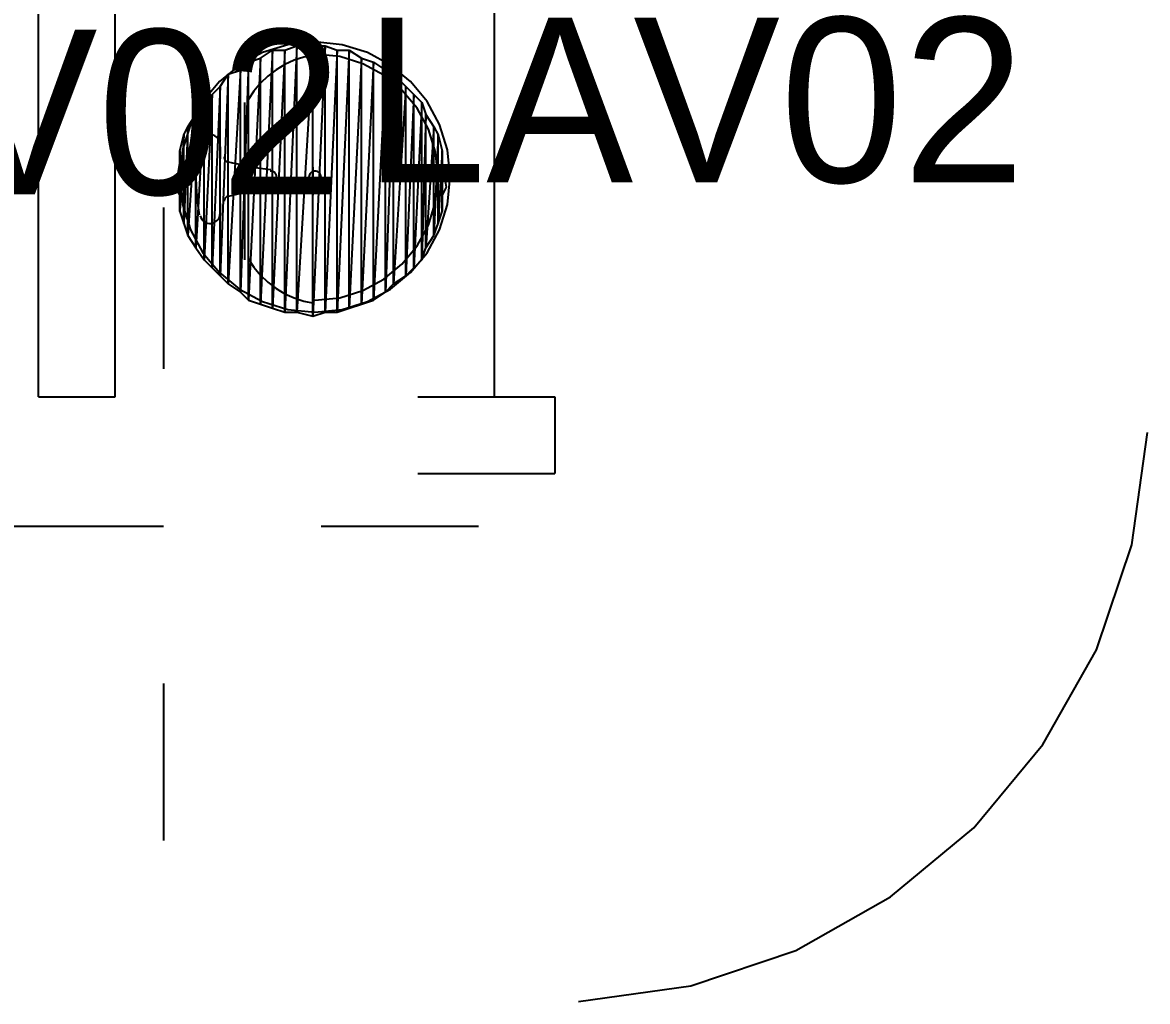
# Model space of a CAD drawing. Header units: metres. Extents: x 0 to 61, y 0 to 90.7.
# Drawn here: x 45.321 to 46.687, y 72.843 to 74.032 of the extents above; entities that cross this region are included whole.
import ezdxf

# ---------------------------------------------------------------- set-up
doc = ezdxf.new("R2010")
doc.units = ezdxf.units.M
for name, color, linetype in [('MURO_REAL', 7, 'Continuous'), ('PUERTA_REAL', 7, 'Continuous'), ('ROTULO_REAL', 7, 'Continuous')]:
    doc.layers.add(name, color=color, linetype=linetype)

msp = doc.modelspace()

# ---------------------------------------------------------------- linework, layer by layer
at = {"layer": 'MURO_REAL'}
for p, q in [((45.3404, 73.5771), (45.3404, 74.6449)), ((45.3404, 73.5771), (45.3404, 74.6449)), ((45.4335, 73.5771), (45.4335, 74.6449)), ((45.4335, 73.5771), (45.4335, 74.6449)), ((45.8939, 73.5771), (45.8939, 74.6449)), ((45.8939, 73.5771), (45.8939, 74.6449)), ((45.6539, 74.0033), (45.6392, 73.68)), ((45.6539, 74.0033), (45.6392, 73.68)), ((45.6392, 73.9984), (45.6539, 74.0033)), ((45.6539, 74.0033), (45.6392, 73.68)), ((45.6539, 74.0033), (45.6392, 73.68)), ((45.6392, 73.9984), (45.6539, 74.0033)), ((45.6735, 74.0033), (45.6539, 73.68)), ((45.6735, 74.0033), (45.6539, 73.68)), ((45.6539, 73.68), (45.6539, 74.0033)), ((45.6539, 74.0033), (45.6735, 74.0033)), ((45.6539, 73.68), (45.6539, 74.0033)), ((45.6735, 74.0033), (45.6539, 73.68)), ((45.6735, 74.0033), (45.6539, 73.68)), ((45.6539, 73.68), (45.6539, 74.0033)), ((45.6539, 74.0033), (45.6735, 74.0033)), ((45.6539, 73.68), (45.6539, 74.0033)), ((45.6882, 74.0033), (45.6735, 73.6751)), ((45.6882, 74.0033), (45.6735, 73.6751)), ((45.6735, 73.6751), (45.6735, 74.0033)), ((45.6735, 74.0033), (45.6882, 74.0033)), ((45.6735, 73.6751), (45.6735, 74.0033)), ((45.6882, 74.0033), (45.6735, 73.6751)), ((45.6882, 74.0033), (45.6735, 73.6751)), ((45.6735, 73.6751), (45.6735, 74.0033)), ((45.6735, 74.0033), (45.6882, 74.0033)), ((45.6735, 73.6751), (45.6735, 74.0033)), ((45.6882, 73.68), (45.6882, 74.0033)), ((45.6882, 74.0033), (45.7029, 73.9984)), ((45.6882, 73.68), (45.6882, 74.0033)), ((45.6882, 73.68), (45.6882, 74.0033)), ((45.6882, 74.0033), (45.7029, 73.9984)), ((45.6882, 73.68), (45.6882, 74.0033)), ((45.6245, 73.9984), (45.6098, 73.6898)), ((45.6245, 73.9984), (45.6098, 73.6898)), ((45.6098, 73.9886), (45.6245, 73.9984)), ((45.6245, 73.9984), (45.6098, 73.6898)), ((45.6245, 73.9984), (45.6098, 73.6898)), ((45.6098, 73.9886), (45.6245, 73.9984)), ((45.6392, 73.9984), (45.6245, 73.6849)), ((45.6392, 73.9984), (45.6245, 73.6849)), ((45.6245, 73.6849), (45.6245, 73.9984)), ((45.6245, 73.9984), (45.6392, 73.9984)), ((45.6245, 73.6849), (45.6245, 73.9984)), ((45.6392, 73.9984), (45.6245, 73.6849)), ((45.6392, 73.9984), (45.6245, 73.6849)), ((45.6245, 73.6849), (45.6245, 73.9984)), ((45.6245, 73.9984), (45.6392, 73.9984)), ((45.6245, 73.6849), (45.6245, 73.9984)), ((45.6392, 73.68), (45.6392, 73.9984)), ((45.6392, 73.68), (45.6392, 73.9984)), ((45.6392, 73.68), (45.6392, 73.9984)), ((45.6392, 73.68), (45.6392, 73.9984)), ((45.7029, 73.9984), (45.6882, 73.68)), ((45.7029, 73.9984), (45.6882, 73.68)), ((45.7029, 73.9984), (45.6882, 73.68)), ((45.7029, 73.9984), (45.6882, 73.68)), ((45.7175, 73.9984), (45.7029, 73.68)), ((45.7175, 73.9984), (45.7029, 73.68)), ((45.7029, 73.68), (45.7029, 73.9984)), ((45.7029, 73.9984), (45.7175, 73.9984)), ((45.7029, 73.68), (45.7029, 73.9984)), ((45.7175, 73.9984), (45.7029, 73.68)), ((45.7175, 73.9984), (45.7029, 73.68)), ((45.7029, 73.68), (45.7029, 73.9984)), ((45.7029, 73.9984), (45.7175, 73.9984)), ((45.7029, 73.68), (45.7029, 73.9984)), ((45.7175, 73.6849), (45.7175, 73.9984)), ((45.7175, 73.9984), (45.7322, 73.9886)), ((45.7175, 73.6849), (45.7175, 73.9984)), ((45.7175, 73.6849), (45.7175, 73.9984)), ((45.7175, 73.9984), (45.7322, 73.9886)), ((45.7175, 73.6849), (45.7175, 73.9984)), ((45.5951, 73.9837), (45.5853, 73.7045)), ((45.5951, 73.9837), (45.5853, 73.7045)), ((45.5853, 73.9739), (45.5951, 73.9837)), ((45.5951, 73.9837), (45.5853, 73.7045)), ((45.5951, 73.9837), (45.5853, 73.7045)), ((45.5853, 73.9739), (45.5951, 73.9837)), ((45.6098, 73.9886), (45.5951, 73.6947)), ((45.6098, 73.9886), (45.5951, 73.6947)), ((45.5951, 73.9837), (45.6098, 73.9886)), ((45.6098, 73.9886), (45.5951, 73.6947)), ((45.6098, 73.9886), (45.5951, 73.6947)), ((45.5951, 73.9837), (45.6098, 73.9886)), ((45.5951, 73.6947), (45.5951, 73.9837)), ((45.5951, 73.6947), (45.5951, 73.9837)), ((45.5951, 73.6947), (45.5951, 73.9837)), ((45.5951, 73.6947), (45.5951, 73.9837)), ((45.6098, 73.6898), (45.6098, 73.9886)), ((45.6098, 73.6898), (45.6098, 73.9886)), ((45.6098, 73.6898), (45.6098, 73.9886)), ((45.6098, 73.6898), (45.6098, 73.9886)), ((45.7322, 73.9886), (45.7175, 73.6849)), ((45.7322, 73.9886), (45.7175, 73.6849)), ((45.7322, 73.9886), (45.7175, 73.6849)), ((45.7322, 73.9886), (45.7175, 73.6849)), ((45.7322, 73.6898), (45.7322, 73.9886)), ((45.7322, 73.9886), (45.7469, 73.9837)), ((45.7322, 73.6898), (45.7322, 73.9886)), ((45.7322, 73.6898), (45.7322, 73.9886)), ((45.7322, 73.9886), (45.7469, 73.9837)), ((45.7322, 73.6898), (45.7322, 73.9886)), ((45.7469, 73.9837), (45.7322, 73.6898)), ((45.7469, 73.9837), (45.7322, 73.6898)), ((45.7469, 73.9837), (45.7322, 73.6898)), ((45.7469, 73.9837), (45.7322, 73.6898)), ((45.7469, 73.6947), (45.7469, 73.9837)), ((45.7469, 73.9837), (45.7616, 73.9739)), ((45.7469, 73.6947), (45.7469, 73.9837)), ((45.7469, 73.6947), (45.7469, 73.9837)), ((45.7469, 73.9837), (45.7616, 73.9739)), ((45.7469, 73.6947), (45.7469, 73.9837)), ((45.5706, 73.969), (45.5608, 73.7241)), ((45.5706, 73.969), (45.5608, 73.7241)), ((45.5608, 73.9543), (45.5706, 73.969)), ((45.5706, 73.969), (45.5608, 73.7241)), ((45.5706, 73.969), (45.5608, 73.7241)), ((45.5608, 73.9543), (45.5706, 73.969)), ((45.5853, 73.9739), (45.5706, 73.7143)), ((45.5853, 73.9739), (45.5706, 73.7143)), ((45.5706, 73.969), (45.5853, 73.9739)), ((45.5853, 73.9739), (45.5706, 73.7143)), ((45.5853, 73.9739), (45.5706, 73.7143)), ((45.5706, 73.969), (45.5853, 73.9739)), ((45.5706, 73.7143), (45.5706, 73.969)), ((45.5706, 73.7143), (45.5706, 73.969)), ((45.5706, 73.7143), (45.5706, 73.969)), ((45.5706, 73.7143), (45.5706, 73.969)), ((45.5853, 73.7045), (45.5853, 73.9739)), ((45.5853, 73.7045), (45.5853, 73.9739)), ((45.5853, 73.7045), (45.5853, 73.9739)), ((45.5853, 73.7045), (45.5853, 73.9739)), ((45.7616, 73.9739), (45.7469, 73.6947)), ((45.7616, 73.9739), (45.7469, 73.6947)), ((45.7616, 73.9739), (45.7469, 73.6947)), ((45.7616, 73.9739), (45.7469, 73.6947)), ((45.7616, 73.7045), (45.7616, 73.9739)), ((45.7616, 73.9739), (45.7714, 73.969)), ((45.7616, 73.7045), (45.7616, 73.9739)), ((45.7616, 73.7045), (45.7616, 73.9739)), ((45.7616, 73.9739), (45.7714, 73.969)), ((45.7616, 73.7045), (45.7616, 73.9739)), ((45.7714, 73.969), (45.7616, 73.7045)), ((45.7714, 73.969), (45.7616, 73.7045)), ((45.7714, 73.969), (45.7616, 73.7045)), ((45.7714, 73.969), (45.7616, 73.7045)), ((45.7714, 73.7143), (45.7714, 73.969)), ((45.7714, 73.969), (45.7861, 73.9543)), ((45.7714, 73.7143), (45.7714, 73.969)), ((45.7714, 73.7143), (45.7714, 73.969)), ((45.7714, 73.969), (45.7861, 73.9543)), ((45.7714, 73.7143), (45.7714, 73.969)), ((45.5608, 73.9543), (45.551, 73.7339)), ((45.5608, 73.9543), (45.551, 73.7339)), ((45.551, 73.9445), (45.5608, 73.9543)), ((45.5608, 73.9543), (45.551, 73.7339)), ((45.5608, 73.9543), (45.551, 73.7339)), ((45.551, 73.9445), (45.5608, 73.9543)), ((45.5608, 73.7241), (45.5608, 73.9543)), ((45.5608, 73.7241), (45.5608, 73.9543)), ((45.5608, 73.7241), (45.5608, 73.9543)), ((45.5608, 73.7241), (45.5608, 73.9543)), ((45.7861, 73.9543), (45.7714, 73.7143)), ((45.7861, 73.9543), (45.7714, 73.7143)), ((45.7861, 73.9543), (45.7714, 73.7143)), ((45.7861, 73.9543), (45.7714, 73.7143)), ((45.7861, 73.7241), (45.7861, 73.9543)), ((45.7861, 73.9543), (45.7959, 73.9445)), ((45.7861, 73.7241), (45.7861, 73.9543)), ((45.7861, 73.7241), (45.7861, 73.9543)), ((45.7861, 73.9543), (45.7959, 73.9445)), ((45.7861, 73.7241), (45.7861, 73.9543)), ((45.5412, 73.9347), (45.5314, 73.7584)), ((45.5412, 73.9347), (45.5314, 73.7584)), ((45.5314, 73.92), (45.5412, 73.9347)), ((45.5412, 73.9347), (45.5314, 73.7584)), ((45.5412, 73.9347), (45.5314, 73.7584)), ((45.5314, 73.92), (45.5412, 73.9347)), ((45.551, 73.9445), (45.5412, 73.7437)), ((45.551, 73.9445), (45.5412, 73.7437)), ((45.5412, 73.9347), (45.551, 73.9445)), ((45.551, 73.9445), (45.5412, 73.7437)), ((45.551, 73.9445), (45.5412, 73.7437)), ((45.5412, 73.9347), (45.551, 73.9445)), ((45.5412, 73.7437), (45.5412, 73.9347)), ((45.5412, 73.7437), (45.5412, 73.9347)), ((45.5412, 73.7437), (45.5412, 73.9347)), ((45.5412, 73.7437), (45.5412, 73.9347)), ((45.551, 73.7339), (45.551, 73.9445)), ((45.551, 73.7339), (45.551, 73.9445)), ((45.551, 73.7339), (45.551, 73.9445)), ((45.551, 73.7339), (45.551, 73.9445)), ((45.5902, 73.9347), (45.5902, 73.8514)), ((45.5902, 73.9347), (45.5902, 73.8514)), ((45.7959, 73.9445), (45.7861, 73.7241)), ((45.7959, 73.9445), (45.7861, 73.7241)), ((45.7959, 73.9445), (45.7861, 73.7241)), ((45.7959, 73.9445), (45.7861, 73.7241)), ((45.7959, 73.7339), (45.7959, 73.9445)), ((45.7959, 73.9445), (45.8057, 73.9347)), ((45.7959, 73.7339), (45.7959, 73.9445)), ((45.7959, 73.7339), (45.7959, 73.9445)), ((45.7959, 73.9445), (45.8057, 73.9347)), ((45.7959, 73.7339), (45.7959, 73.9445)), ((45.8057, 73.9347), (45.7959, 73.7339)), ((45.8057, 73.9347), (45.7959, 73.7339)), ((45.8057, 73.9347), (45.7959, 73.7339)), ((45.8057, 73.9347), (45.7959, 73.7339)), ((45.8057, 73.7437), (45.8057, 73.9347)), ((45.8057, 73.9347), (45.8106, 73.92)), ((45.8057, 73.7437), (45.8057, 73.9347)), ((45.8057, 73.7437), (45.8057, 73.9347)), ((45.8057, 73.9347), (45.8106, 73.92)), ((45.8057, 73.7437), (45.8057, 73.9347)), ((45.5314, 73.92), (45.5216, 73.7731)), ((45.5314, 73.92), (45.5216, 73.7731)), ((45.5216, 73.9053), (45.5314, 73.92)), ((45.5314, 73.92), (45.5216, 73.7731)), ((45.5314, 73.92), (45.5216, 73.7731)), ((45.5216, 73.9053), (45.5314, 73.92)), ((45.5314, 73.7584), (45.5314, 73.92)), ((45.5314, 73.7584), (45.5314, 73.92)), ((45.5314, 73.7584), (45.5314, 73.92)), ((45.5314, 73.7584), (45.5314, 73.92)), ((45.8106, 73.92), (45.8057, 73.7437)), ((45.8106, 73.92), (45.8057, 73.7437)), ((45.8106, 73.92), (45.8057, 73.7437)), ((45.8106, 73.92), (45.8057, 73.7437)), ((45.8106, 73.7584), (45.8106, 73.92)), ((45.8106, 73.92), (45.8204, 73.9053)), ((45.8106, 73.7584), (45.8106, 73.92)), ((45.8106, 73.7584), (45.8106, 73.92)), ((45.8106, 73.92), (45.8204, 73.9053)), ((45.8106, 73.7584), (45.8106, 73.92)), ((45.5167, 73.8955), (45.5118, 73.8024)), ((45.5167, 73.8955), (45.5118, 73.8024)), ((45.5118, 73.8759), (45.5167, 73.8955)), ((45.5167, 73.8955), (45.5118, 73.8024)), ((45.5167, 73.8955), (45.5118, 73.8024)), ((45.5118, 73.8759), (45.5167, 73.8955)), ((45.5216, 73.9053), (45.5167, 73.7878)), ((45.5216, 73.9053), (45.5167, 73.7878)), ((45.5167, 73.8955), (45.5216, 73.9053)), ((45.5216, 73.9053), (45.5167, 73.7878)), ((45.5216, 73.9053), (45.5167, 73.7878)), ((45.5167, 73.8955), (45.5216, 73.9053)), ((45.5167, 73.7878), (45.5167, 73.8955)), ((45.5167, 73.7878), (45.5167, 73.8955)), ((45.5167, 73.7878), (45.5167, 73.8955)), ((45.5167, 73.7878), (45.5167, 73.8955)), ((45.5216, 73.7731), (45.5216, 73.9053)), ((45.5216, 73.7731), (45.5216, 73.9053)), ((45.5216, 73.7731), (45.5216, 73.9053)), ((45.5216, 73.7731), (45.5216, 73.9053)), ((45.8204, 73.9053), (45.8106, 73.7584)), ((45.8204, 73.9053), (45.8106, 73.7584)), ((45.8204, 73.9053), (45.8106, 73.7584)), ((45.8204, 73.9053), (45.8106, 73.7584)), ((45.8204, 73.7731), (45.8204, 73.9053)), ((45.8204, 73.9053), (45.8253, 73.8955)), ((45.8204, 73.7731), (45.8204, 73.9053)), ((45.8204, 73.7731), (45.8204, 73.9053)), ((45.8204, 73.9053), (45.8253, 73.8955)), ((45.8204, 73.7731), (45.8204, 73.9053)), ((45.8253, 73.8955), (45.8204, 73.7731)), ((45.8253, 73.8955), (45.8204, 73.7731)), ((45.8253, 73.8955), (45.8204, 73.7731)), ((45.8253, 73.8955), (45.8204, 73.7731)), ((45.8253, 73.7878), (45.8253, 73.8955)), ((45.8253, 73.8955), (45.8302, 73.8759)), ((45.8253, 73.7878), (45.8253, 73.8955)), ((45.8253, 73.7878), (45.8253, 73.8955)), ((45.8253, 73.8955), (45.8302, 73.8759)), ((45.8253, 73.7878), (45.8253, 73.8955)), ((45.5608, 73.8808), (45.5608, 73.8661)), ((45.5608, 73.8808), (45.5608, 73.8661)), ((45.5118, 73.8024), (45.5118, 73.8759)), ((45.5118, 73.8759), (45.5118, 73.8612)), ((45.5118, 73.822), (45.5118, 73.8759)), ((45.5118, 73.8759), (45.5118, 73.8024)), ((45.5118, 73.822), (45.5118, 73.8759)), ((45.5118, 73.8024), (45.5118, 73.8759)), ((45.5118, 73.8759), (45.5118, 73.8612)), ((45.5118, 73.822), (45.5118, 73.8759)), ((45.5118, 73.8759), (45.5118, 73.8024)), ((45.5118, 73.822), (45.5118, 73.8759)), ((45.8302, 73.8759), (45.8253, 73.7878)), ((45.8302, 73.8759), (45.8253, 73.7878)), ((45.8302, 73.8759), (45.8253, 73.7878)), ((45.8302, 73.8759), (45.8253, 73.7878)), ((45.8302, 73.8024), (45.8302, 73.8759)), ((45.8302, 73.8759), (45.8302, 73.8612)), ((45.8302, 73.8024), (45.8302, 73.8759)), ((45.8302, 73.8024), (45.8302, 73.8759)), ((45.8302, 73.8759), (45.8302, 73.8612)), ((45.8302, 73.8024), (45.8302, 73.8759)), ((45.5069, 73.8318), (45.5118, 73.8612)), ((45.5069, 73.8318), (45.5118, 73.8612)), ((45.5118, 73.8612), (45.5118, 73.822)), ((45.5118, 73.8612), (45.5118, 73.822)), ((45.5118, 73.8612), (45.5118, 73.822)), ((45.5118, 73.8612), (45.5118, 73.822)), ((45.6735, 73.8563), (45.6735, 73.822)), ((45.6735, 73.8563), (45.6735, 73.822)), ((45.8302, 73.822), (45.8302, 73.8612)), ((45.8302, 73.8612), (45.8351, 73.8318)), ((45.8302, 73.822), (45.8302, 73.8612)), ((45.8302, 73.8612), (45.8302, 73.8024)), ((45.8302, 73.8612), (45.8302, 73.8024)), ((45.8302, 73.822), (45.8302, 73.8612)), ((45.8302, 73.8612), (45.8351, 73.8318)), ((45.8302, 73.822), (45.8302, 73.8612)), ((45.8302, 73.8612), (45.8302, 73.8024)), ((45.8302, 73.8612), (45.8302, 73.8024)), ((45.5069, 73.8416), (45.5069, 73.8416)), ((45.5069, 73.8416), (45.5069, 73.8416)), ((45.6882, 73.8416), (45.6539, 73.8416)), ((45.6882, 73.8416), (45.6539, 73.8416)), ((45.5118, 73.822), (45.5069, 73.8318)), ((45.5118, 73.822), (45.5069, 73.8318)), ((45.5902, 73.8269), (45.5902, 73.7437)), ((45.5902, 73.8269), (45.5902, 73.7437)), ((45.8351, 73.8318), (45.8302, 73.822)), ((45.8351, 73.8318), (45.8302, 73.822)), ((45.5118, 73.8024), (45.5118, 73.822)), ((45.5118, 73.8024), (45.5118, 73.822)), ((45.5608, 73.8122), (45.5608, 73.7975)), ((45.5608, 73.8122), (45.5608, 73.7975)), ((45.8302, 73.8024), (45.8302, 73.822)), ((45.8302, 73.8024), (45.8302, 73.822)), ((45.4922, 73.8073), (45.4922, 73.6114)), ((45.4922, 73.8073), (45.4922, 73.6114)), ((45.5118, 73.8024), (45.5167, 73.7878)), ((45.5118, 73.8024), (45.5167, 73.7878)), ((45.8253, 73.7878), (45.8302, 73.8024)), ((45.8253, 73.7878), (45.8302, 73.8024)), ((45.5167, 73.7878), (45.5216, 73.7731)), ((45.5167, 73.7878), (45.5216, 73.7731)), ((45.8204, 73.7731), (45.8253, 73.7878)), ((45.8204, 73.7731), (45.8253, 73.7878)), ((45.5216, 73.7731), (45.5314, 73.7584)), ((45.5216, 73.7731), (45.5314, 73.7584)), ((45.8106, 73.7584), (45.8204, 73.7731)), ((45.8106, 73.7584), (45.8204, 73.7731)), ((45.5314, 73.7584), (45.5412, 73.7437)), ((45.5314, 73.7584), (45.5412, 73.7437)), ((45.8057, 73.7437), (45.8106, 73.7584)), ((45.8057, 73.7437), (45.8106, 73.7584)), ((45.5412, 73.7437), (45.551, 73.7339)), ((45.5412, 73.7437), (45.551, 73.7339)), ((45.7959, 73.7339), (45.8057, 73.7437)), ((45.7959, 73.7339), (45.8057, 73.7437)), ((45.551, 73.7339), (45.5608, 73.7241)), ((45.551, 73.7339), (45.5608, 73.7241)), ((45.7861, 73.7241), (45.7959, 73.7339)), ((45.7861, 73.7241), (45.7959, 73.7339)), ((45.5608, 73.7241), (45.5706, 73.7143)), ((45.5608, 73.7241), (45.5706, 73.7143)), ((45.7714, 73.7143), (45.7861, 73.7241)), ((45.7714, 73.7143), (45.7861, 73.7241)), ((45.5706, 73.7143), (45.5853, 73.7045)), ((45.5706, 73.7143), (45.5853, 73.7045)), ((45.5853, 73.7045), (45.5951, 73.6947)), ((45.5853, 73.7045), (45.5951, 73.6947)), ((45.7469, 73.6947), (45.7616, 73.7045)), ((45.7469, 73.6947), (45.7616, 73.7045)), ((45.7616, 73.7045), (45.7714, 73.7143)), ((45.7616, 73.7045), (45.7714, 73.7143)), ((45.5951, 73.6947), (45.6098, 73.6898)), ((45.5951, 73.6947), (45.6098, 73.6898)), ((45.6098, 73.6898), (45.6245, 73.6849)), ((45.6098, 73.6898), (45.6245, 73.6849)), ((45.7175, 73.6849), (45.7322, 73.6898)), ((45.7175, 73.6849), (45.7322, 73.6898)), ((45.7322, 73.6898), (45.7469, 73.6947)), ((45.7322, 73.6898), (45.7469, 73.6947)), ((45.6245, 73.6849), (45.6392, 73.68)), ((45.6245, 73.6849), (45.6392, 73.68)), ((45.6392, 73.68), (45.6539, 73.68)), ((45.6392, 73.68), (45.6539, 73.68)), ((45.6539, 73.68), (45.6735, 73.6751)), ((45.6539, 73.68), (45.6735, 73.6751)), ((45.6735, 73.6751), (45.6882, 73.68)), ((45.6735, 73.6751), (45.6882, 73.68)), ((45.6882, 73.68), (45.7029, 73.68)), ((45.6882, 73.68), (45.7029, 73.68)), ((45.7029, 73.68), (45.7175, 73.6849)), ((45.7029, 73.68), (45.7175, 73.6849)), ((45.3404, 73.5771), (45.4335, 73.5771)), ((45.3404, 73.5771), (45.4335, 73.5771)), ((45.8008, 73.5771), (45.9673, 73.5771)), ((45.8008, 73.5771), (45.9673, 73.5771)), ((45.9673, 73.5771), (45.9673, 73.4841)), ((45.9673, 73.5771), (45.9673, 73.4841)), ((45.8008, 73.4841), (45.9673, 73.4841)), ((45.8008, 73.4841), (45.9673, 73.4841)), ((45.3012, 73.4204), (45.4922, 73.4204)), ((45.3012, 73.4204), (45.4922, 73.4204)), ((45.4922, 73.4204), (45.4922, 73.4204)), ((45.4922, 73.4204), (45.4922, 73.4204)), ((45.4922, 73.4204), (45.4922, 73.4204)), ((45.4922, 73.4204), (45.4922, 73.4204)), ((45.6833, 73.4204), (45.8743, 73.4204)), ((45.6833, 73.4204), (45.8743, 73.4204)), ((45.4922, 73.2294), (45.4922, 73.0384)), ((45.4922, 73.2294), (45.4922, 73.0384))]:
    msp.add_line(p, q, dxfattribs=at)
at = {"layer": 'PUERTA_REAL'}
for points in [[(45.6759, 74.0082), (45.6428, 74.0048), (45.612, 73.9953), (45.5842, 73.9801), (45.5599, 73.9601), (45.5399, 73.9358), (45.5247, 73.9079), (45.5152, 73.8771), (45.5118, 73.8441)], [(45.6759, 74.0082), (45.6428, 74.0048), (45.612, 73.9953), (45.5842, 73.9801), (45.5599, 73.9601), (45.5399, 73.9358), (45.5247, 73.9079), (45.5152, 73.8771), (45.5118, 73.8441)], [(45.84, 73.8441), (45.8367, 73.8771), (45.8271, 73.9079), (45.812, 73.9358), (45.7919, 73.9601), (45.7677, 73.9801), (45.7398, 73.9953), (45.709, 74.0048), (45.6759, 74.0082)], [(45.84, 73.8441), (45.8367, 73.8771), (45.8271, 73.9079), (45.812, 73.9358), (45.7919, 73.9601), (45.7677, 73.9801), (45.7398, 73.9953), (45.709, 74.0048), (45.6759, 74.0082)], [(45.6749, 73.9923), (45.6625, 73.9898), (45.6506, 73.9859), (45.6393, 73.9808), (45.6286, 73.9744), (45.6188, 73.9668), (45.6098, 73.9582), (45.6018, 73.9486), (45.5949, 73.938)], [(45.6749, 73.9923), (45.6625, 73.9898), (45.6506, 73.9859), (45.6393, 73.9808), (45.6286, 73.9744), (45.6188, 73.9668), (45.6098, 73.9582), (45.6018, 73.9486), (45.5949, 73.938)], [(45.8253, 73.8441), (45.8223, 73.8742), (45.8136, 73.9022), (45.7998, 73.9276), (45.7815, 73.9497), (45.7594, 73.968), (45.7341, 73.9817), (45.706, 73.9904), (45.6759, 73.9935)], [(45.8253, 73.8441), (45.8223, 73.8742), (45.8136, 73.9022), (45.7998, 73.9276), (45.7815, 73.9497), (45.7594, 73.968), (45.7341, 73.9817), (45.706, 73.9904), (45.6759, 73.9935)], [(45.55, 73.8954), (45.5477, 73.8955), (45.5455, 73.8951), (45.5434, 73.8944), (45.5416, 73.8933), (45.5399, 73.8919), (45.5385, 73.8902), (45.5374, 73.8883), (45.5367, 73.8861)], [(45.55, 73.8954), (45.5477, 73.8955), (45.5455, 73.8951), (45.5434, 73.8944), (45.5416, 73.8933), (45.5399, 73.8919), (45.5385, 73.8902), (45.5374, 73.8883), (45.5367, 73.8861)], [(45.5608, 73.8833), (45.5606, 73.8855), (45.56, 73.8877), (45.559, 73.8896), (45.5577, 73.8914), (45.5561, 73.8929), (45.5543, 73.8941), (45.5522, 73.8949), (45.55, 73.8954)], [(45.5608, 73.8833), (45.5606, 73.8855), (45.56, 73.8877), (45.559, 73.8896), (45.5577, 73.8914), (45.5561, 73.8929), (45.5543, 73.8941), (45.5522, 73.8949), (45.55, 73.8954)], [(45.5354, 73.8897), (45.5337, 73.8784), (45.5324, 73.867), (45.5317, 73.8555), (45.5314, 73.8441), (45.5317, 73.8326), (45.5324, 73.8212), (45.5337, 73.8098), (45.5354, 73.7984)], [(45.5354, 73.8897), (45.5337, 73.8784), (45.5324, 73.867), (45.5317, 73.8555), (45.5314, 73.8441), (45.5317, 73.8326), (45.5324, 73.8212), (45.5337, 73.8098), (45.5354, 73.7984)], [(45.5657, 73.8686), (45.5658, 73.8674), (45.5661, 73.8663), (45.5665, 73.8652), (45.5671, 73.8643), (45.5679, 73.8634), (45.5687, 73.8626), (45.5697, 73.862), (45.5708, 73.8616)], [(45.5657, 73.8686), (45.5658, 73.8674), (45.5661, 73.8663), (45.5665, 73.8652), (45.5671, 73.8643), (45.5679, 73.8634), (45.5687, 73.8626), (45.5697, 73.862), (45.5708, 73.8616)], [(45.569, 73.8631), (45.5756, 73.8615), (45.5822, 73.86), (45.5888, 73.8586), (45.5955, 73.8573), (45.6022, 73.8562), (45.6089, 73.8551), (45.6157, 73.8542), (45.6224, 73.8535)], [(45.569, 73.8631), (45.5756, 73.8615), (45.5822, 73.86), (45.5888, 73.8586), (45.5955, 73.8573), (45.6022, 73.8562), (45.6089, 73.8551), (45.6157, 73.8542), (45.6224, 73.8535)], [(45.5118, 73.8441), (45.5152, 73.811), (45.5247, 73.7802), (45.5399, 73.7523), (45.5599, 73.7281), (45.5842, 73.708), (45.612, 73.6929), (45.6428, 73.6833), (45.6759, 73.68)], [(45.5118, 73.8441), (45.5152, 73.811), (45.5247, 73.7802), (45.5399, 73.7523), (45.5599, 73.7281), (45.5842, 73.708), (45.612, 73.6929), (45.6428, 73.6833), (45.6759, 73.68)], [(45.6283, 73.8479), (45.6277, 73.8487), (45.627, 73.8495), (45.6262, 73.8501), (45.6254, 73.8506), (45.6245, 73.851), (45.6235, 73.8513), (45.6225, 73.8514), (45.6215, 73.8514)], [(45.6283, 73.8479), (45.6277, 73.8487), (45.627, 73.8495), (45.6262, 73.8501), (45.6254, 73.8506), (45.6245, 73.851), (45.6235, 73.8513), (45.6225, 73.8514), (45.6215, 73.8514)], [(45.6215, 73.8368), (45.6225, 73.8367), (45.6235, 73.8369), (45.6245, 73.8371), (45.6254, 73.8375), (45.6262, 73.8381), (45.627, 73.8387), (45.6277, 73.8394), (45.6283, 73.8402)], [(45.6215, 73.8368), (45.6225, 73.8367), (45.6235, 73.8369), (45.6245, 73.8371), (45.6254, 73.8375), (45.6262, 73.8381), (45.627, 73.8387), (45.6277, 73.8394), (45.6283, 73.8402)], [(45.6283, 73.8402), (45.6288, 73.8412), (45.6291, 73.8421), (45.6293, 73.8431), (45.6294, 73.8441), (45.6293, 73.8451), (45.6291, 73.8461), (45.6288, 73.847), (45.6283, 73.8479)], [(45.6283, 73.8402), (45.6288, 73.8412), (45.6291, 73.8421), (45.6293, 73.8431), (45.6294, 73.8441), (45.6293, 73.8451), (45.6291, 73.8461), (45.6288, 73.847), (45.6283, 73.8479)], [(45.6759, 73.8514), (45.6744, 73.8513), (45.6731, 73.8508), (45.6718, 73.8502), (45.6707, 73.8493), (45.6698, 73.8482), (45.6691, 73.8469), (45.6687, 73.8456), (45.6686, 73.8441)], [(45.6759, 73.8514), (45.6744, 73.8513), (45.6731, 73.8508), (45.6718, 73.8502), (45.6707, 73.8493), (45.6698, 73.8482), (45.6691, 73.8469), (45.6687, 73.8456), (45.6686, 73.8441)], [(45.6686, 73.8441), (45.6687, 73.8426), (45.6691, 73.8412), (45.6698, 73.84), (45.6707, 73.8389), (45.6718, 73.838), (45.6731, 73.8373), (45.6744, 73.8369), (45.6759, 73.8367)], [(45.6686, 73.8441), (45.6687, 73.8426), (45.6691, 73.8412), (45.6698, 73.84), (45.6707, 73.8389), (45.6718, 73.838), (45.6731, 73.8373), (45.6744, 73.8369), (45.6759, 73.8367)], [(45.6833, 73.8441), (45.6831, 73.8456), (45.6827, 73.8469), (45.682, 73.8482), (45.6811, 73.8493), (45.68, 73.8502), (45.6788, 73.8508), (45.6774, 73.8513), (45.6759, 73.8514)], [(45.6833, 73.8441), (45.6831, 73.8456), (45.6827, 73.8469), (45.682, 73.8482), (45.6811, 73.8493), (45.68, 73.8502), (45.6788, 73.8508), (45.6774, 73.8513), (45.6759, 73.8514)], [(45.6759, 73.68), (45.709, 73.6833), (45.7398, 73.6929), (45.7677, 73.708), (45.7919, 73.7281), (45.812, 73.7523), (45.8271, 73.7802), (45.8367, 73.811), (45.84, 73.8441)], [(45.6759, 73.6947), (45.706, 73.6977), (45.7341, 73.7064), (45.7594, 73.7202), (45.7815, 73.7384), (45.7998, 73.7606), (45.8136, 73.7859), (45.8223, 73.814), (45.8253, 73.8441)], [(45.6759, 73.8367), (45.6774, 73.8369), (45.6788, 73.8373), (45.68, 73.838), (45.6811, 73.8389), (45.682, 73.84), (45.6827, 73.8412), (45.6831, 73.8426), (45.6833, 73.8441)], [(45.6759, 73.68), (45.709, 73.6833), (45.7398, 73.6929), (45.7677, 73.708), (45.7919, 73.7281), (45.812, 73.7523), (45.8271, 73.7802), (45.8367, 73.811), (45.84, 73.8441)], [(45.6759, 73.6947), (45.706, 73.6977), (45.7341, 73.7064), (45.7594, 73.7202), (45.7815, 73.7384), (45.7998, 73.7606), (45.8136, 73.7859), (45.8223, 73.814), (45.8253, 73.8441)], [(45.6759, 73.8367), (45.6774, 73.8369), (45.6788, 73.8373), (45.68, 73.838), (45.6811, 73.8389), (45.682, 73.84), (45.6827, 73.8412), (45.6831, 73.8426), (45.6833, 73.8441)], [(45.6224, 73.8298), (45.6157, 73.829), (45.6089, 73.8281), (45.6022, 73.8271), (45.5955, 73.826), (45.5888, 73.8247), (45.5822, 73.8233), (45.5756, 73.8218), (45.569, 73.8201)], [(45.6224, 73.8298), (45.6157, 73.829), (45.6089, 73.8281), (45.6022, 73.8271), (45.5955, 73.826), (45.5888, 73.8247), (45.5822, 73.8233), (45.5756, 73.8218), (45.569, 73.8201)], [(45.5708, 73.8217), (45.5697, 73.8212), (45.5687, 73.8206), (45.5679, 73.8199), (45.5671, 73.819), (45.5665, 73.818), (45.5661, 73.817), (45.5658, 73.8159), (45.5657, 73.8147)], [(45.5708, 73.8217), (45.5697, 73.8212), (45.5687, 73.8206), (45.5679, 73.8199), (45.5671, 73.819), (45.5665, 73.818), (45.5661, 73.817), (45.5658, 73.8159), (45.5657, 73.8147)], [(45.55, 73.7878), (45.5522, 73.7883), (45.5543, 73.7892), (45.5561, 73.7904), (45.5577, 73.7919), (45.559, 73.7936), (45.56, 73.7956), (45.5606, 73.7977), (45.5608, 73.8)], [(45.55, 73.7878), (45.5522, 73.7883), (45.5543, 73.7892), (45.5561, 73.7904), (45.5577, 73.7919), (45.559, 73.7936), (45.56, 73.7956), (45.5606, 73.7977), (45.5608, 73.8)], [(45.5367, 73.7972), (45.5374, 73.795), (45.5385, 73.7931), (45.5399, 73.7914), (45.5416, 73.79), (45.5434, 73.7889), (45.5455, 73.7881), (45.5477, 73.7878), (45.55, 73.7878)], [(45.5367, 73.7972), (45.5374, 73.795), (45.5385, 73.7931), (45.5399, 73.7914), (45.5416, 73.79), (45.5434, 73.7889), (45.5455, 73.7881), (45.5477, 73.7878), (45.55, 73.7878)], [(45.5949, 73.7453), (45.6018, 73.7347), (45.6098, 73.725), (45.6188, 73.7164), (45.6286, 73.7089), (45.6393, 73.7025), (45.6506, 73.6973), (45.6625, 73.6934), (45.6749, 73.6909)], [(45.5949, 73.7453), (45.6018, 73.7347), (45.6098, 73.725), (45.6188, 73.7164), (45.6286, 73.7089), (45.6393, 73.7025), (45.6506, 73.6973), (45.6625, 73.6934), (45.6749, 73.6909)], [(45.9958, 72.8431), (46.1324, 72.862), (46.2596, 72.9051), (46.3748, 72.97), (46.4757, 73.054), (46.5598, 73.155), (46.6247, 73.2702), (46.6678, 73.3974), (46.6867, 73.534)], [(45.9958, 72.8431), (46.1324, 72.862), (46.2596, 72.9051), (46.3748, 72.97), (46.4757, 73.054), (46.5598, 73.155), (46.6247, 73.2702), (46.6678, 73.3974), (46.6867, 73.534)]]:
    msp.add_lwpolyline(points, dxfattribs=at)

# ---------------------------------------------------------------- texts
at = {"layer": 'ROTULO_REAL'}
for p in [(45.7351, 73.8378), (45.7351, 73.8378), (44.9065, 73.8231), (44.9065, 73.8231)]:
    msp.add_text('LAV02', height=0.2, dxfattribs=at).set_placement(p)

doc.saveas('drawing.dxf')
